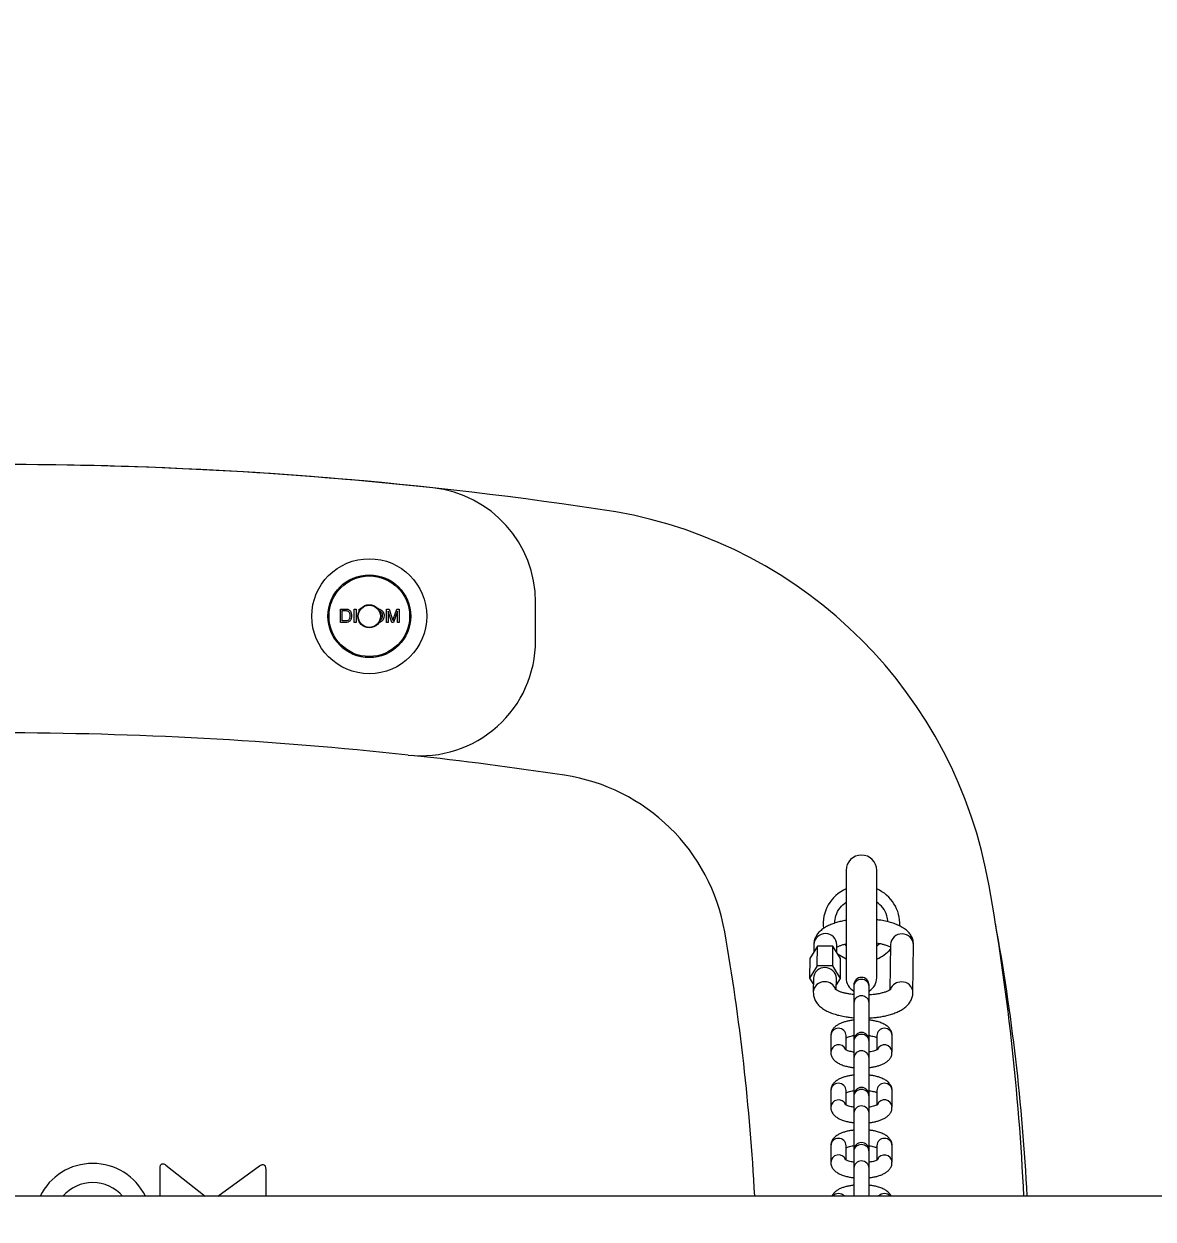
# Model space of a CAD drawing. Header units: millimetres. Extents: x -8465 to 5258, y -4560 to 4592.
# Drawn here: x -3578.5 to -3283.9, y -288.8 to 22.9 of the extents above; entities that cross this region are included whole.
import ezdxf

# ---------------------------------------------------------------- set-up
doc = ezdxf.new("R2010")
doc.units = ezdxf.units.MM
for name, color, linetype in [('DIKOM_ОБЪЕКТ', 7, 'Continuous'), ('DIKOM_РАЗМЕР_ЗОНА', 7, 'Continuous'), ('DIKOM_РАЗМЕР_ОБЪЕКТА', 7, 'Continuous')]:
    doc.layers.add(name, color=color, linetype=linetype)
doc.styles.add('style1', font='arial.ttf', dxfattribs={"width": 0.8})
doc.dimstyles.new('1-50', dxfattribs={"dimtxt": 300, "dimasz": 200, "dimexe": 100, "dimexo": 0, "dimgap": 100, "dimtad": 1, "dimtxsty": 'style1', "dimcen": 200, "dimclrd": 7, "dimclre": 7, "dimclrt": 7, "dimadec": 1, "dimazin": 2, "dimtfac": 1, "dimtmove": 0, "dimatfit": 2, "dimfxl": 0, "dimlwd": 25, "dimlwe": 18, "dimarcsym": 0})

# ---------------------------------------------------------------- blocks, each defined once
blk = doc.blocks.new('*D9')
at = {"layer": 'Defpoints', "color": 0, "transparency": 16777216}
for p in [(-8014.64, 4592.18), (-824.29, 4592.18), (-3141.9, -3913.28)]:
    blk.add_point(p, dxfattribs=at)
at = {"layer": 'DIKOM_РАЗМЕР_ЗОНА', "color": 7, "lineweight": 18, "transparency": 16777216}
for p, q in [((-824.29, 4592.18), (-8114.64, 4592.18)), ((-3141.9, -3913.28), (-8114.64, -3913.28))]:
    blk.add_line(p, q, dxfattribs=at)
at = {"layer": 'DIKOM_РАЗМЕР_ЗОНА', "color": 7, "lineweight": 25, "transparency": 16777216}
blk.add_line((-8014.64, -3713.28), (-8014.64, 4392.18), dxfattribs=at)
at = {"layer": 'DIKOM_РАЗМЕР_ЗОНА', "color": 7, "transparency": 16777216}
for points in [[(-8047.97, 4392.18), (-7981.3, 4392.18), (-8014.64, 4592.18)], [(-8047.97, -3713.28), (-7981.3, -3713.28), (-8014.64, -3913.28)]]:
    blk.add_solid(points, dxfattribs=at)
at = {"layer": 'DIKOM_РАЗМЕР_ЗОНА', "color": 7, "transparency": 16777216, "insert": (-8267.81, 621.75), "char_height": 300, "attachment_point": 5, "rotation": 90, "style": 'style1'}
blk.add_mtext('8500', dxfattribs=at)
blk = doc.blocks.new('*D12')
at = {"layer": 'Defpoints', "color": 0, "transparency": 16777216}
for p in [(-7007.4, 3092.18), (238.21, 3092.18), (238.62, -1922.87)]:
    blk.add_point(p, dxfattribs=at)
at = {"layer": 'DIKOM_РАЗМЕР_ОБЪЕКТА', "color": 7, "lineweight": 18, "transparency": 16777216}
for p, q in [((238.21, 3092.18), (-7107.4, 3092.18)), ((238.62, -1922.87), (-7107.4, -1922.87))]:
    blk.add_line(p, q, dxfattribs=at)
at = {"layer": 'DIKOM_РАЗМЕР_ОБЪЕКТА', "color": 7, "lineweight": 25, "transparency": 16777216}
blk.add_line((-7007.4, -1722.87), (-7007.4, 2892.18), dxfattribs=at)
at = {"layer": 'DIKOM_РАЗМЕР_ОБЪЕКТА', "color": 7, "transparency": 16777216}
for points in [[(-7040.74, 2892.18), (-6974.07, 2892.18), (-7007.4, 3092.18)], [(-7040.74, -1722.87), (-6974.07, -1722.87), (-7007.4, -1922.87)]]:
    blk.add_solid(points, dxfattribs=at)
at = {"layer": 'DIKOM_РАЗМЕР_ОБЪЕКТА', "color": 7, "transparency": 16777216, "insert": (-7260.58, 642.18), "char_height": 300, "attachment_point": 5, "rotation": 90, "style": 'style1'}
blk.add_mtext('5000', dxfattribs=at)

msp = doc.modelspace()

# ---------------------------------------------------------------- linework, layer by layer
at = {"layer": 'DIKOM_ОБЪЕКТ', "color": 7, "linetype": 'Continuous', "lineweight": 15}
for p, q in [((-3495.891, -129.736), (-3494.676, -129.736)), ((-3495.891, -133.236), (-3495.891, -129.736)), ((-3495.436, -132.827), (-3495.436, -130.145)), ((-3495.436, -130.145), (-3494.683, -130.145)), ((-3492.3, -129.736), (-3491.845, -129.736)), ((-3492.3, -133.236), (-3492.3, -129.736)), ((-3491.027, -129.736), (-3490.709, -129.736)), ((-3483.936, -129.736), (-3483.228, -129.736)), ((-3483.936, -133.236), (-3483.936, -129.736)), ((-3483.482, -130.261), (-3483.482, -133.236)), ((-3483.467, -130.261), (-3483.482, -130.261)), ((-3482.492, -133.236), (-3483.467, -130.261)), ((-3483.228, -129.736), (-3482.401, -132.213)), ((-3482.044, -132.17), (-3481.203, -129.736)), ((-3481.036, -130.309), (-3482.033, -133.236)), ((-3481.203, -129.736), (-3480.573, -129.736)), ((-3481.027, -130.309), (-3481.036, -130.309)), ((-3481.027, -133.236), (-3481.027, -130.309)), ((-3480.573, -129.736), (-3480.573, -133.236)), ((-3445, -137.99), (-3445, -127.95)), ((-3494.624, -133.236), (-3495.891, -133.236)), ((-3494.668, -132.827), (-3495.436, -132.827)), ((-3491.845, -133.236), (-3492.3, -133.236)), ((-3491.027, -133.236), (-3491.027, -133.002)), ((-3490.85, -133.236), (-3491.027, -133.236)), ((-3483.482, -133.236), (-3483.936, -133.236)), ((-3482.033, -133.236), (-3482.492, -133.236)), ((-3482.241, -132.731), (-3482.232, -132.731)), ((-3480.573, -133.236), (-3481.027, -133.236)), ((-3363.972, -197.896), (-3363.972, -225.896)), ((-3355.972, -225.896), (-3355.972, -197.896)), ((-3371.436, -217.659), (-3373.45, -220.897)), ((-3372.375, -217.189), (-3372.402, -219.212)), ((-3371.505, -222.806), (-3371.436, -217.659)), ((-3367.411, -217.668), (-3371.436, -217.659)), ((-3367.479, -222.815), (-3367.411, -217.668)), ((-3365.399, -220.914), (-3367.411, -217.668)), ((-3366.403, -219.294), (-3366.376, -217.27)), ((-3363.972, -217.608), (-3364.439, -217.17)), ((-3355.972, -217.608), (-3355.269, -216.949)), ((-3352.375, -217.232), (-3352.534, -229.079)), ((-3346.543, -229.812), (-3346.376, -217.312)), ((-3373.45, -220.897), (-3373.519, -226.044)), ((-3365.468, -226.061), (-3365.399, -220.914)), ((-3371.505, -222.806), (-3373.519, -226.044)), ((-3367.479, -222.815), (-3371.505, -222.806)), ((-3365.468, -226.061), (-3367.479, -222.815)), ((-3373.519, -226.044), (-3372.515, -227.664)), ((-3372.493, -226.013), (-3372.543, -229.689)), ((-3366.534, -229.086), (-3366.494, -226.093)), ((-3366.516, -227.746), (-3365.468, -226.061)), ((-3361.972, -227.797), (-3361.972, -228.197)), ((-3361.972, -228.197), (-3361.972, -232.505)), ((-3357.972, -228.197), (-3357.972, -227.797)), ((-3357.972, -232.505), (-3357.972, -228.197)), ((-3361.972, -232.505), (-3361.972, -242.157)), ((-3357.972, -242.157), (-3357.972, -232.505)), ((-3367.972, -240.977), (-3367.972, -245.285)), ((-3363.972, -244.738), (-3363.972, -240.977)), ((-3361.972, -242.157), (-3361.972, -242.556)), ((-3361.972, -242.556), (-3361.972, -246.864)), ((-3357.972, -242.556), (-3357.972, -242.157)), ((-3357.972, -246.864), (-3357.972, -242.556)), ((-3355.972, -240.977), (-3355.972, -244.74)), ((-3351.972, -245.285), (-3351.972, -240.977)), ((-3361.972, -246.864), (-3361.972, -256.516)), ((-3357.972, -256.516), (-3357.972, -246.864)), ((-3367.972, -255.336), (-3367.972, -259.644)), ((-3363.972, -259.097), (-3363.972, -255.336)), ((-3355.972, -255.336), (-3355.972, -259.099)), ((-3351.972, -259.644), (-3351.972, -255.336)), ((-3361.972, -256.516), (-3361.972, -256.916)), ((-3361.972, -256.916), (-3361.972, -261.223)), ((-3357.972, -256.916), (-3357.972, -256.516)), ((-3357.972, -261.223), (-3357.972, -256.916)), ((-3361.972, -261.223), (-3361.972, -270.875)), ((-3357.972, -270.875), (-3357.972, -261.223)), ((-3367.972, -269.695), (-3367.972, -274.003)), ((-3363.972, -273.456), (-3363.972, -269.695)), ((-3361.972, -270.875), (-3361.972, -271.275)), ((-3357.972, -271.275), (-3357.972, -270.875)), ((-3355.972, -269.695), (-3355.972, -273.458)), ((-3351.972, -274.003), (-3351.972, -269.695)), ((-3361.972, -271.275), (-3361.972, -275.582)), ((-3357.972, -275.582), (-3357.972, -271.275)), ((-3542.977, -282.871), (-3542.977, -275.492)), ((-3541.436, -274.747), (-3531.226, -282.871)), ((-3527.879, -282.871), (-3517.01, -274.947)), ((-3515.418, -275.753), (-3515.418, -282.871)), ((-3361.972, -275.582), (-3361.972, -282.871)), ((-3357.972, -282.871), (-3357.972, -275.582)), ((-848.379, -282.871), (-4394.952, -282.871))]:
    msp.add_line(p, q, dxfattribs=at)
at = {"layer": 'DIKOM_ОБЪЕКТ', "color": 7, "linetype": 'Continuous', "lineweight": 15, "flags": 128}
msp.add_lwpolyline([(-3363.959, -221.067), (-3365.648, -220.129), (-3366.082, -219.813)], dxfattribs=at)
at = {"layer": 'DIKOM_ОБЪЕКТ', "color": 7, "linetype": 'Continuous', "lineweight": 15}
for radius in [15, 10.8, 10.5, 3, 2.9]:
    msp.add_circle((-3488.381, -131.604), radius, dxfattribs=at)
for centre, radius, start, end in [((-3585.186, -1150.366), 1058.336, 83.848967, 89.988405), ((-3585.077, -1150.366), 1058.336, 81.25062, 89.447719), ((-3475, -127.95), 30, 0, 83.84897), ((-3444.891, -222.529), 120, 9.89444, 80.0181), ((-3475, -137.99), 30, 263.80443, 0), ((-3585.081, -1152.033), 990, 83.804427, 89.993674), ((-3584.983, -1152.032), 990, 81.429108, 83.764169), ((-3444.891, -222.529), 49.999, 9.89474, 81.42968), ((-3359.972, -197.896), 4, 0, 180), ((-3942.781, -311.909), 625.848, 2.6594, 10.123023), ((-3359.972, -211.896), 10, 113.49734, 186.47131), ((-3359.972, -211.896), 10, 357.3021, 66.50266), ((-3874.814, -311.896), 558.861, 2.97707, 10.3283), ((-3966.58, -313.522), 579.564, 3.031594, 9.894075), ((-3369.376, -217.372), 3.003, 1.94683, 177.16068), ((-3349.501, -217.356), 2.877, 87.47592, 177.51982), ((-3349.276, -217.381), 2.901, 1.36317, 91.94504), ((-3359.972, -211.896), 10, 293.49734, 319.29561), ((-3369.62, -226.136), 2.876, 87.45856, 177.54172), ((-3369.394, -226.162), 2.901, 1.36799, 91.94504), ((-3369.669, -229.813), 2.877, 87.47483, 177.55513), ((-3369.481, -229.921), 2.982, 20.88328, 91.17152), ((-3359.972, -225.896), 4, 180, 240), ((-3359.972, -227.797), 2, 0, 180), ((-3360.037, -228.266), 1.937, 88.09132, 177.96027), ((-3359.907, -228.266), 1.937, 2.03988, 91.91534), ((-3359.972, -225.896), 4, 300, 0), ((-3349.617, -229.953), 2.972, 88.55634, 158.423), ((-3349.427, -229.864), 2.885, 1.03273, 92.28003), ((-3359.972, -232.598), 2.002, 2.65155, 177.34845), ((-3365.972, -241.07), 2.002, 2.65155, 177.34845), ((-3353.972, -241.07), 2.002, 2.65844, 177.34156), ((-3359.972, -242.157), 2, 0, 180), ((-3360.037, -242.625), 1.937, 88.09132, 177.96027), ((-3359.907, -242.625), 1.937, 2.03988, 91.91534), ((-3365.96, -245.402), 2.015, 24.88848, 176.81739), ((-3359.972, -246.957), 2.002, 2.65155, 177.34845), ((-3353.984, -245.402), 2.016, 3.49695, 155.40536), ((-3365.972, -255.429), 2.002, 2.64912, 177.35088), ((-3359.972, -256.516), 2, 0, 180), ((-3360.037, -256.984), 1.937, 88.09411, 177.96479), ((-3359.907, -256.984), 1.937, 2.03536, 91.91256), ((-3353.972, -255.429), 2.002, 2.656, 177.344), ((-3365.96, -259.761), 2.015, 24.89068, 176.82206), ((-3353.984, -259.761), 2.016, 3.49067, 155.41164), ((-3359.972, -261.316), 2.002, 2.64668, 177.35332), ((-3365.972, -269.788), 2.002, 2.64424, 177.35576), ((-3353.972, -269.788), 2.002, 2.65112, 177.34888), ((-3359.972, -270.875), 2, 0, 180), ((-3360.037, -271.344), 1.937, 88.09132, 177.96027), ((-3359.907, -271.344), 1.937, 2.03988, 91.91534), ((-3560.528, -289.665), 15.341, 26.28896, 153.71104), ((-3365.96, -274.12), 2.015, 24.8882, 176.82453), ((-3359.972, -275.675), 2.002, 2.65155, 177.34845), ((-3353.984, -274.121), 2.016, 3.49695, 155.40536), ((-3560.528, -289.665), 10.341, 41.07457, 138.92543), ((-3365.972, -284.253), 2.074, 41.78119, 138.21881), ((-3353.972, -284.253), 2.074, 41.78119, 138.21881)]:
    msp.add_arc(centre, radius, start, end, dxfattribs=at)
for points, knots in [([(-3494.683, -130.145), (-3494.521, -130.144), (-3494.263, -130.142), (-3493.925, -130.268), (-3493.679, -130.485), (-3493.479, -130.857), (-3493.439, -131.209), (-3493.437, -131.427), (-3493.436, -131.457)], [0, 0, 0, 0, 0.2301157, 0.3674498, 0.5056402, 0.689913, 0.9569919, 1, 1, 1, 1]), ([(-3494.676, -129.736), (-3494.437, -129.736), (-3494.061, -129.735), (-3493.593, -129.958), (-3493.272, -130.294), (-3493.019, -130.806), (-3492.995, -131.232), (-3492.982, -131.467)], [0, 0, 0, 0, 0.2554265, 0.4007088, 0.5458963, 0.7495205, 1, 1, 1, 1]), ([(-3491.845, -129.736), (-3491.845, -129.999), (-3491.845, -131.165), (-3491.845, -132.332), (-3491.845, -133.236)], [0, 0, 0, 0, 0.2249709, 1, 1, 1, 1]), ([(-3491.027, -130.314), (-3491.027, -130.252), (-3491.027, -130.059), (-3491.027, -129.866), (-3491.027, -129.736)], [0, 0, 0, 0, 0.3239301, 1, 1, 1, 1]), ([(-3486.205, -129.691), (-3486.009, -129.706), (-3485.614, -129.736), (-3485.114, -130.033), (-3484.755, -130.457), (-3484.556, -130.958), (-3484.536, -131.316), (-3484.527, -131.491)], [0, 0, 0, 0, 0.2120457, 0.4264625, 0.611725, 0.8097277, 1, 1, 1, 1]), ([(-3485.773, -130.187), (-3485.743, -130.193), (-3485.586, -130.219), (-3485.354, -130.416), (-3485.102, -130.741), (-3484.995, -131.127), (-3484.986, -131.386), (-3484.982, -131.491)], [0, 0, 0, 0, 0.055524, 0.2899567, 0.5241116, 0.8079494, 1, 1, 1, 1]), ([(-3493.436, -131.457), (-3493.445, -131.678), (-3493.459, -132.011), (-3493.633, -132.4), (-3493.838, -132.641), (-3494.154, -132.805), (-3494.45, -132.824), (-3494.631, -132.827), (-3494.668, -132.827)], [0, 0, 0, 0, 0.3061141, 0.4616726, 0.5884507, 0.7437791, 0.9477463, 1, 1, 1, 1]), ([(-3492.982, -131.467), (-3493.006, -131.766), (-3493.042, -132.216), (-3493.315, -132.723), (-3493.596, -133.001), (-3494.033, -133.203), (-3494.389, -133.223), (-3494.624, -133.236)], [0, 0, 0, 0, 0.3215195, 0.4836633, 0.6148022, 0.7455536, 1, 1, 1, 1]), ([(-3484.527, -131.491), (-3484.548, -131.754), (-3484.584, -132.204), (-3484.924, -132.754), (-3485.353, -133.103), (-3485.726, -133.246), (-3485.928, -133.26), (-3485.951, -133.261)], [0, 0, 0, 0, 0.3133959, 0.5348389, 0.7563377, 0.9715734, 1, 1, 1, 1]), ([(-3484.982, -131.491), (-3485.001, -131.724), (-3485.03, -132.086), (-3485.294, -132.516), (-3485.509, -132.662), (-3485.617, -132.734)], [0, 0, 0, 0, 0.4715542, 0.7354786, 1, 1, 1, 1]), ([(-3482.401, -132.213), (-3482.384, -132.261), (-3482.352, -132.359), (-3482.296, -132.53), (-3482.262, -132.655), (-3482.241, -132.731)], [0, 0, 0, 0, 0.2836049, 0.5667002, 1, 1, 1, 1]), ([(-3482.232, -132.731), (-3482.201, -132.637), (-3482.155, -132.497), (-3482.092, -132.31), (-3482.06, -132.217), (-3482.044, -132.17)], [0, 0, 0, 0, 0.4998987, 0.7498102, 1, 1, 1, 1]), ([(-3366.933, -211.649), (-3366.868, -210.998), (-3366.727, -209.571), (-3365.689, -207.599), (-3364.53, -206.643), (-3363.972, -206.184)], [0, 0, 0, 0, 0.303691, 0.6650929, 1, 1, 1, 1]), ([(-3353.067, -211.3), (-3353.123, -210.767), (-3353.26, -209.46), (-3354.259, -207.599), (-3355.416, -206.643), (-3355.972, -206.184)], [0, 0, 0, 0, 0.2631473, 0.6455924, 1, 1, 1, 1]), ([(-3363.972, -210.946), (-3364.197, -210.982), (-3364.865, -211.088), (-3365.922, -211.336), (-3367.137, -211.693), (-3368.285, -212.135), (-3369.354, -212.672), (-3370.322, -213.319), (-3371.152, -214.091), (-3371.816, -214.996), (-3372.226, -216.021), (-3372.417, -216.787), (-3372.37, -217.172), (-3372.368, -217.189)], [0, 0, 0, 0, 0.0508603, 0.1512115, 0.254836, 0.3612517, 0.4703685, 0.5819263, 0.6916417, 0.7955806, 0.8954227, 0.9954711, 1, 1, 1, 1]), ([(-3346.383, -217.307), (-3346.404, -216.934), (-3346.445, -216.179), (-3346.883, -215.107), (-3347.559, -214.13), (-3348.48, -213.275), (-3349.573, -212.572), (-3350.773, -212.008), (-3352.02, -211.564), (-3353.39, -211.198), (-3354.711, -210.934), (-3355.617, -210.819), (-3355.972, -210.775)], [0, 0, 0, 0, 0.0907166, 0.1838409, 0.2834208, 0.3938167, 0.5111256, 0.6182354, 0.7197326, 0.8180135, 0.9286394, 1, 1, 1, 1]), ([(-3366.384, -217.922), (-3366.341, -217.893), (-3366.201, -217.801), (-3365.733, -217.577), (-3365, -217.318), (-3364.392, -217.133), (-3364.011, -217.059), (-3363.972, -217.052)], [0, 0, 0, 0, 0.1216608, 0.3951869, 0.6796743, 0.9677635, 1, 1, 1, 1]), ([(-3355.972, -216.829), (-3355.72, -216.87), (-3355.139, -216.963), (-3354.326, -217.154), (-3353.55, -217.384), (-3352.933, -217.622), (-3352.54, -217.813), (-3352.418, -217.893), (-3352.384, -217.915)], [0, 0, 0, 0, 0.1534475, 0.3525965, 0.5508131, 0.7443869, 0.9305295, 1, 1, 1, 1]), ([(-3372.536, -229.691), (-3372.515, -230.065), (-3372.473, -230.822), (-3372.036, -231.894), (-3371.36, -232.871), (-3370.438, -233.726), (-3369.346, -234.43), (-3368.145, -234.994), (-3366.898, -235.437), (-3365.529, -235.805), (-3364.15, -236.072), (-3362.933, -236.241), (-3362.242, -236.301), (-3361.972, -236.324)], [0, 0, 0, 0, 0.0854535, 0.1729252, 0.2664804, 0.3701809, 0.4803874, 0.5810075, 0.6763551, 0.7686817, 0.8726045, 0.9503457, 1, 1, 1, 1]), ([(-3361.972, -230.298), (-3362.236, -230.269), (-3362.835, -230.202), (-3363.715, -230.048), (-3364.594, -229.849), (-3365.366, -229.617), (-3365.992, -229.377), (-3366.451, -229.148), (-3366.719, -228.978), (-3366.819, -228.88), (-3366.802, -228.902), (-3366.799, -228.905)], [0, 0, 0, 0, 0.1009595, 0.2292054, 0.3617596, 0.4936932, 0.6225366, 0.7464339, 0.8647689, 0.978638, 1, 1, 1, 1]), ([(-3352.278, -228.901), (-3352.278, -228.901), (-3352.254, -228.869), (-3352.351, -228.978), (-3352.646, -229.161), (-3353.18, -229.422), (-3353.912, -229.687), (-3354.851, -229.944), (-3355.878, -230.148), (-3356.894, -230.283), (-3357.564, -230.354), (-3357.916, -230.37), (-3357.972, -230.373)], [0, 0, 0, 0, 0.0024276, 0.1167648, 0.2354139, 0.3604088, 0.4904245, 0.6220752, 0.7709689, 0.8839092, 0.9813395, 1, 1, 1, 1]), ([(-3357.972, -236.376), (-3357.838, -236.373), (-3357.438, -236.362), (-3356.617, -236.287), (-3355.505, -236.161), (-3354.242, -235.948), (-3352.995, -235.667), (-3351.782, -235.308), (-3350.633, -234.866), (-3349.564, -234.329), (-3348.596, -233.682), (-3347.767, -232.91), (-3347.103, -232.005), (-3346.691, -230.98), (-3346.503, -230.215), (-3346.548, -229.829), (-3346.55, -229.813)], [0, 0, 0, 0, 0.0231522, 0.0692321, 0.1450664, 0.2225713, 0.3047689, 0.3896439, 0.476813, 0.5661857, 0.6575627, 0.747438, 0.832566, 0.9143563, 0.9962953, 1, 1, 1, 1]), ([(-3361.972, -236.934), (-3362.017, -236.939), (-3362.39, -236.976), (-3363.068, -237.084), (-3363.991, -237.283), (-3364.871, -237.549), (-3365.7, -237.891), (-3366.457, -238.325), (-3367.118, -238.872), (-3367.629, -239.559), (-3367.941, -240.289), (-3367.941, -240.781), (-3367.941, -240.982)], [0, 0, 0, 0, 0.0144995, 0.1197836, 0.2263136, 0.3388074, 0.4549422, 0.5749938, 0.6965821, 0.8117649, 0.9229734, 1, 1, 1, 1]), ([(-3352.003, -240.971), (-3351.995, -240.874), (-3351.958, -240.45), (-3352.222, -239.728), (-3352.754, -238.935), (-3353.478, -238.323), (-3354.392, -237.81), (-3355.431, -237.421), (-3356.511, -237.154), (-3357.343, -237.005), (-3357.814, -236.954), (-3357.972, -236.937)], [0, 0, 0, 0, 0.0375419, 0.163936, 0.2870416, 0.4246902, 0.5574978, 0.7172411, 0.8479694, 0.9487927, 1, 1, 1, 1]), ([(-3363.972, -241.522), (-3363.867, -241.472), (-3363.647, -241.366), (-3363.098, -241.189), (-3362.527, -241.052), (-3362.113, -240.99), (-3361.972, -240.969)], [0, 0, 0, 0, 0.2533671, 0.5304397, 0.8395698, 1, 1, 1, 1]), ([(-3357.972, -240.97), (-3357.843, -240.989), (-3357.479, -241.041), (-3356.949, -241.164), (-3356.428, -241.32), (-3356.095, -241.454), (-3355.995, -241.511), (-3355.972, -241.524)], [0, 0, 0, 0, 0.1445388, 0.4063145, 0.6698378, 0.9239111, 1, 1, 1, 1]), ([(-3367.94, -245.287), (-3367.949, -245.385), (-3367.987, -245.81), (-3367.722, -246.534), (-3367.19, -247.327), (-3366.466, -247.938), (-3365.552, -248.452), (-3364.513, -248.841), (-3363.433, -249.108), (-3362.601, -249.257), (-3362.13, -249.307), (-3361.972, -249.324)], [0, 0, 0, 0, 0.0378944, 0.1642466, 0.287306, 0.424903, 0.5576608, 0.7173442, 0.8480242, 0.9488091, 1, 1, 1, 1]), ([(-3361.972, -245.291), (-3362.101, -245.273), (-3362.465, -245.221), (-3362.993, -245.099), (-3363.522, -244.941), (-3363.919, -244.774), (-3364.145, -244.653), (-3364.226, -244.575), (-3364.206, -244.597), (-3364.205, -244.598)], [0, 0, 0, 0, 0.1030993, 0.2898134, 0.477796, 0.6590262, 0.8306755, 0.9936638, 1, 1, 1, 1]), ([(-3355.757, -244.614), (-3355.754, -244.612), (-3355.746, -244.604), (-3355.927, -244.729), (-3356.292, -244.892), (-3356.843, -245.072), (-3357.418, -245.21), (-3357.831, -245.272), (-3357.972, -245.293)], [0, 0, 0, 0, 0.0898279, 0.2741108, 0.4686145, 0.6657995, 0.8858126, 1, 1, 1, 1]), ([(-3357.972, -249.328), (-3357.927, -249.323), (-3357.554, -249.287), (-3356.876, -249.177), (-3355.953, -248.979), (-3355.073, -248.713), (-3354.244, -248.371), (-3353.487, -247.937), (-3352.826, -247.389), (-3352.316, -246.703), (-3352.003, -245.973), (-3352.004, -245.482), (-3352.004, -245.282)], [0, 0, 0, 0, 0.0145019, 0.1198246, 0.226398, 0.3389318, 0.4551094, 0.575195, 0.6968394, 0.8120628, 0.9233126, 1, 1, 1, 1]), ([(-3361.972, -251.293), (-3362.017, -251.298), (-3362.39, -251.334), (-3363.068, -251.444), (-3363.991, -251.642), (-3364.871, -251.908), (-3365.7, -252.25), (-3366.457, -252.684), (-3367.118, -253.231), (-3367.629, -253.918), (-3367.941, -254.649), (-3367.941, -255.14), (-3367.941, -255.342)], [0, 0, 0, 0, 0.0144966, 0.1197808, 0.2263152, 0.3388077, 0.4549429, 0.5749845, 0.6965843, 0.8117656, 0.9229746, 1, 1, 1, 1]), ([(-3352.003, -255.331), (-3351.995, -255.234), (-3351.958, -254.81), (-3352.222, -254.087), (-3352.754, -253.294), (-3353.478, -252.682), (-3354.392, -252.169), (-3355.431, -251.78), (-3356.511, -251.513), (-3357.343, -251.364), (-3357.814, -251.313), (-3357.972, -251.296)], [0, 0, 0, 0, 0.0375409, 0.1639348, 0.2870401, 0.4246884, 0.5574958, 0.7172387, 0.8479675, 0.94879, 1, 1, 1, 1]), ([(-3363.972, -255.881), (-3363.867, -255.831), (-3363.647, -255.725), (-3363.098, -255.548), (-3362.527, -255.411), (-3362.113, -255.349), (-3361.972, -255.328)], [0, 0, 0, 0, 0.2533849, 0.5304367, 0.8395627, 1, 1, 1, 1]), ([(-3357.972, -255.33), (-3357.843, -255.348), (-3357.479, -255.4), (-3356.949, -255.522), (-3356.428, -255.679), (-3356.095, -255.814), (-3355.995, -255.87), (-3355.972, -255.883)], [0, 0, 0, 0, 0.1445392, 0.4063012, 0.6698417, 0.9239156, 1, 1, 1, 1]), ([(-3367.94, -259.647), (-3367.949, -259.745), (-3367.987, -260.169), (-3367.722, -260.893), (-3367.19, -261.686), (-3366.466, -262.298), (-3365.552, -262.811), (-3364.513, -263.2), (-3363.433, -263.467), (-3362.601, -263.616), (-3362.13, -263.666), (-3361.972, -263.683)], [0, 0, 0, 0, 0.0378949, 0.1642474, 0.2873075, 0.4249048, 0.5576628, 0.7173466, 0.8480261, 0.9488118, 1, 1, 1, 1]), ([(-3361.972, -259.65), (-3362.101, -259.632), (-3362.465, -259.58), (-3362.993, -259.458), (-3363.522, -259.3), (-3363.919, -259.133), (-3364.145, -259.012), (-3364.226, -258.935), (-3364.206, -258.957), (-3364.205, -258.958)], [0, 0, 0, 0, 0.103099, 0.2898226, 0.4777926, 0.6590237, 0.8306826, 0.9936656, 1, 1, 1, 1]), ([(-3355.757, -258.973), (-3355.754, -258.971), (-3355.746, -258.963), (-3355.927, -259.088), (-3356.292, -259.251), (-3356.843, -259.432), (-3357.418, -259.569), (-3357.831, -259.631), (-3357.972, -259.652)], [0, 0, 0, 0, 0.0898275, 0.2741113, 0.4686125, 0.6658088, 0.8858197, 1, 1, 1, 1]), ([(-3357.972, -263.687), (-3357.927, -263.682), (-3357.554, -263.645), (-3356.876, -263.536), (-3355.953, -263.338), (-3355.073, -263.072), (-3354.244, -262.73), (-3353.487, -262.296), (-3352.826, -261.749), (-3352.316, -261.062), (-3352.003, -260.332), (-3352.004, -259.842), (-3352.004, -259.641)], [0, 0, 0, 0, 0.0145044, 0.1198277, 0.2263968, 0.3389311, 0.4551088, 0.575205, 0.6968374, 0.8120619, 0.9233122, 1, 1, 1, 1]), ([(-3361.972, -265.652), (-3362.017, -265.657), (-3362.39, -265.694), (-3363.068, -265.803), (-3363.991, -266.001), (-3364.871, -266.267), (-3365.7, -266.609), (-3366.457, -267.043), (-3367.118, -267.59), (-3367.629, -268.277), (-3367.941, -269.008), (-3367.941, -269.499), (-3367.941, -269.701)], [0, 0, 0, 0, 0.0144994, 0.1197849, 0.2263208, 0.3388149, 0.4549513, 0.5749952, 0.6965847, 0.8117834, 0.9229935, 1, 1, 1, 1]), ([(-3352.003, -269.69), (-3351.995, -269.593), (-3351.958, -269.169), (-3352.222, -268.446), (-3352.754, -267.653), (-3353.478, -267.042), (-3354.392, -266.529), (-3355.43, -266.139), (-3356.511, -265.872), (-3357.343, -265.723), (-3357.814, -265.673), (-3357.972, -265.656)], [0, 0, 0, 0, 0.0375411, 0.1639531, 0.2870418, 0.4246896, 0.5574961, 0.7172451, 0.8479669, 0.9487929, 1, 1, 1, 1]), ([(-3363.972, -270.24), (-3363.867, -270.19), (-3363.647, -270.084), (-3363.098, -269.908), (-3362.527, -269.77), (-3362.113, -269.708), (-3361.972, -269.687)], [0, 0, 0, 0, 0.2533822, 0.5304335, 0.8395723, 1, 1, 1, 1]), ([(-3357.972, -269.689), (-3357.843, -269.707), (-3357.479, -269.759), (-3356.949, -269.882), (-3356.428, -270.038), (-3356.095, -270.173), (-3355.995, -270.229), (-3355.972, -270.242)], [0, 0, 0, 0, 0.1445293, 0.4063077, 0.6698319, 0.9239271, 1, 1, 1, 1]), ([(-3367.94, -274.006), (-3367.949, -274.104), (-3367.987, -274.529), (-3367.722, -275.252), (-3367.19, -276.045), (-3366.466, -276.657), (-3365.552, -277.17), (-3364.514, -277.559), (-3363.433, -277.826), (-3362.601, -277.975), (-3362.13, -278.026), (-3361.972, -278.043)], [0, 0, 0, 0, 0.0378952, 0.1642485, 0.2872937, 0.4249042, 0.5576539, 0.7173459, 0.8480211, 0.9488114, 1, 1, 1, 1]), ([(-3361.972, -274.009), (-3362.101, -273.991), (-3362.465, -273.939), (-3362.993, -273.817), (-3363.522, -273.659), (-3363.919, -273.492), (-3364.145, -273.371), (-3364.226, -273.294), (-3364.206, -273.316), (-3364.205, -273.317)], [0, 0, 0, 0, 0.1030912, 0.289815, 0.4777853, 0.6590288, 0.8306777, 0.9936656, 1, 1, 1, 1]), ([(-3355.757, -273.332), (-3355.754, -273.33), (-3355.746, -273.323), (-3355.927, -273.447), (-3356.292, -273.61), (-3356.843, -273.79), (-3357.418, -273.928), (-3357.831, -273.99), (-3357.972, -274.011)], [0, 0, 0, 0, 0.0898276, 0.2741116, 0.4686131, 0.6657975, 0.8858204, 1, 1, 1, 1]), ([(-3357.972, -278.046), (-3357.927, -278.041), (-3357.554, -278.004), (-3356.876, -277.896), (-3355.953, -277.697), (-3355.073, -277.431), (-3354.244, -277.089), (-3353.487, -276.656), (-3352.826, -276.108), (-3352.316, -275.421), (-3352.003, -274.692), (-3352.004, -274.201), (-3352.004, -274)], [0, 0, 0, 0, 0.0145042, 0.1198256, 0.2263983, 0.3389309, 0.4551069, 0.5751918, 0.6968224, 0.8120452, 0.9232938, 1, 1, 1, 1]), ([(-3542.977, -275.492), (-3542.964, -275.282), (-3542.946, -274.988), (-3542.771, -274.652), (-3542.594, -274.482), (-3542.378, -274.401), (-3542.121, -274.396), (-3541.789, -274.495), (-3541.567, -274.654), (-3541.436, -274.747)], [0, 0, 0, 0, 0.2638273, 0.3685609, 0.4741788, 0.5687964, 0.654548, 0.7965656, 1, 1, 1, 1]), ([(-3517.01, -274.947), (-3516.834, -274.835), (-3516.581, -274.674), (-3516.193, -274.617), (-3515.93, -274.665), (-3515.722, -274.805), (-3515.552, -275.028), (-3515.437, -275.352), (-3515.425, -275.614), (-3515.418, -275.753)], [0, 0, 0, 0, 0.2560546, 0.3680262, 0.4809523, 0.5806603, 0.6733305, 0.8271378, 1, 1, 1, 1]), ([(-3361.972, -280.012), (-3362.017, -280.016), (-3362.39, -280.053), (-3363.068, -280.162), (-3363.991, -280.36), (-3364.871, -280.626), (-3365.7, -280.969), (-3366.461, -281.4), (-3367.104, -281.956), (-3367.54, -282.457), (-3367.661, -282.803), (-3367.685, -282.871)], [0, 0, 0, 0, 0.0172615, 0.1426031, 0.2694277, 0.4033514, 0.541611, 0.6845334, 0.8292846, 0.96641, 1, 1, 1, 1]), ([(-3352.242, -282.871), (-3352.246, -282.856), (-3352.334, -282.538), (-3352.781, -282.023), (-3353.471, -281.398), (-3354.395, -280.889), (-3355.43, -280.498), (-3356.511, -280.231), (-3357.343, -280.082), (-3357.814, -280.032), (-3357.972, -280.015)], [0, 0, 0, 0, 0.007065, 0.1532514, 0.3167427, 0.4744589, 0.6641847, 0.8194428, 0.9391842, 1, 1, 1, 1])]:
    msp.add_open_spline(points, degree=3, knots=knots, dxfattribs=at)

# ---------------------------------------------------------------- dimensions: what is measured, and where the dimension line sits
at = {"layer": 'DIKOM_РАЗМЕР_ЗОНА'}
dim = msp.add_linear_dim(base=(-8014.637, 4592.177), p1=(-3141.903, -3913.28), p2=(-824.286, 4592.177), angle=90, text='8500', dimstyle='1-50', dxfattribs=at)
dim.commit()
dim.dimension.update_dxf_attribs({"geometry": '*D9', "text_midpoint": (-8014.637, 621.747), "dimtype": 160})
at = {"layer": 'DIKOM_РАЗМЕР_ОБЪЕКТА'}
dim = msp.add_linear_dim(base=(-7007.405, 3092.177), p1=(238.621, -1922.87), p2=(238.214, 3092.177), angle=90, text='5000', dimstyle='1-50', dxfattribs=at)
dim.commit()
dim.dimension.update_dxf_attribs({"geometry": '*D12', "text_midpoint": (-7007.405, 642.177), "dimtype": 160})

doc.saveas('drawing.dxf')
